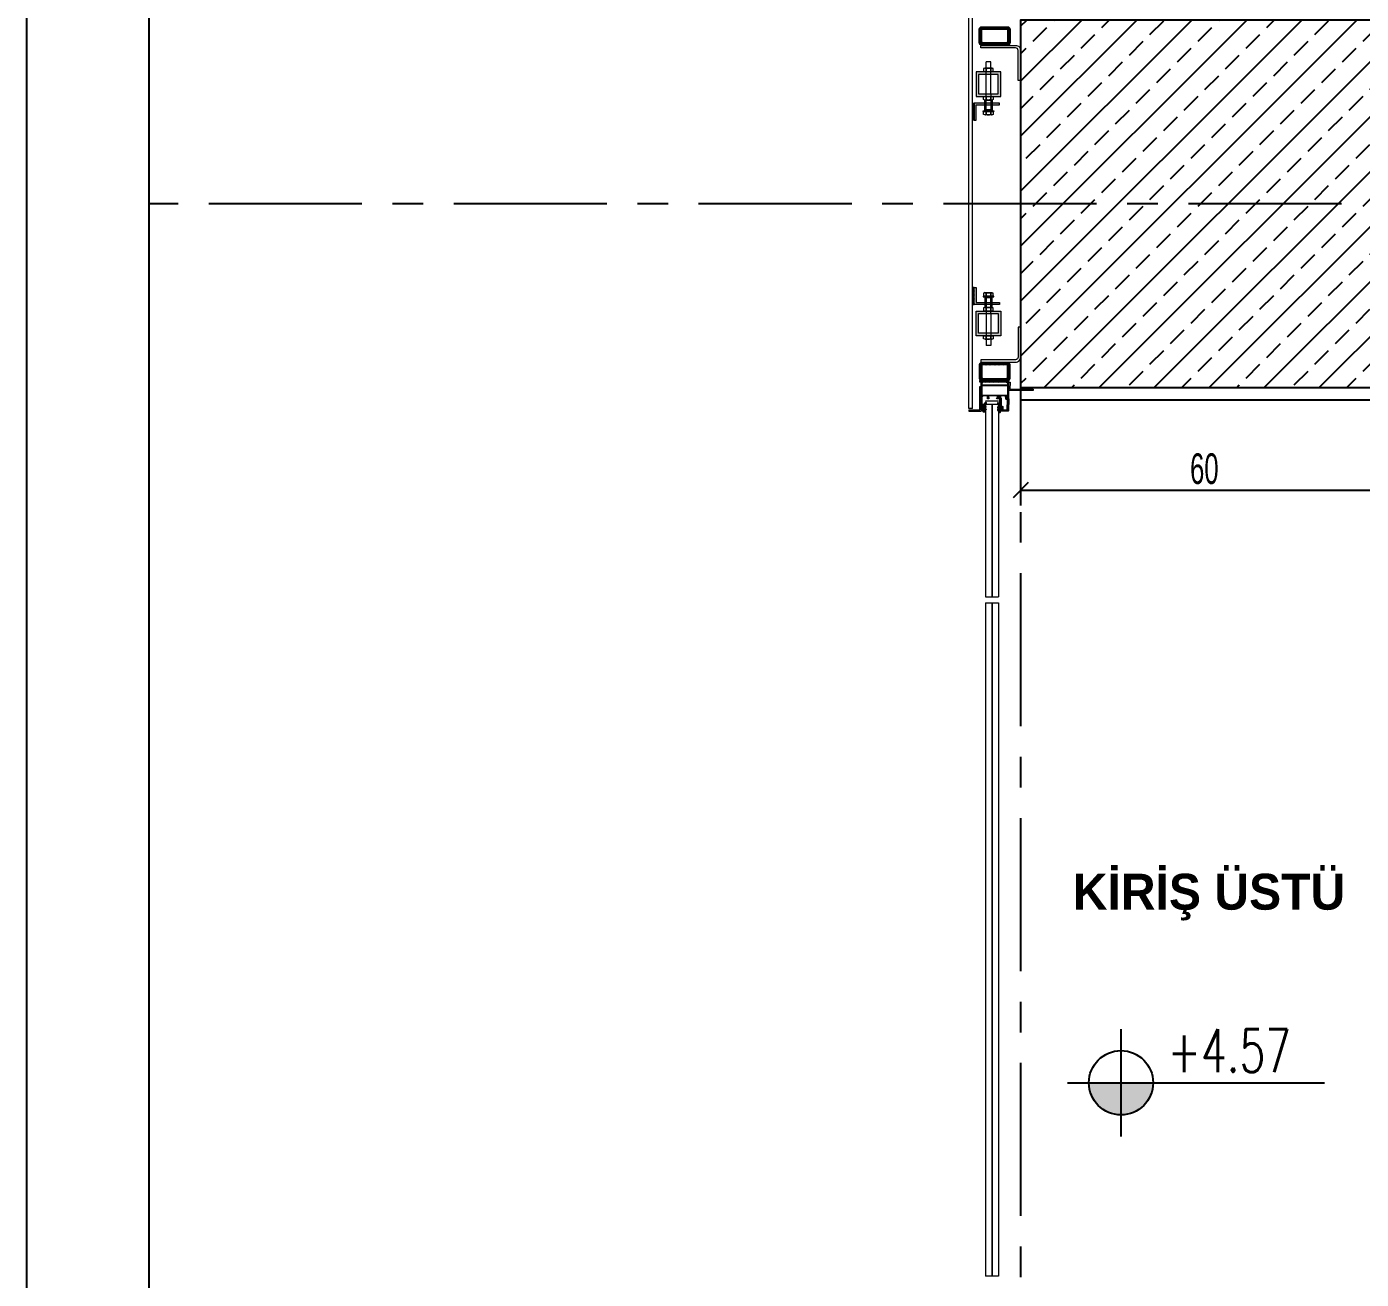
# Model space of a CAD drawing. Header units: millimetres. Extents: x 933584 to 974011, y 4545988 to 4553664.
# Drawn here: x 938801.5 to 939019.5, y 4552360.1 to 4552564.7 of the extents above; entities that cross this region are included whole.
import ezdxf

# ---------------------------------------------------------------- set-up
doc = ezdxf.new("R2010")
doc.units = ezdxf.units.MM
doc.header["$PDMODE"] = 35
for name, pattern in [('568_AVN_KES_01$0$HIDDEN', [0.375, 0.25, -0.125]), ('CENTER', [2, 1.25, -0.25, 0.25, -0.25]), ('CONTINUA', [0]), ('HIDDEN', [9.525, 6.35, -3.175])]:
    doc.linetypes.add(name, pattern=pattern)
doc.layers.get('0').update_dxf_attribs({"color": 255})
doc.layers.get('Defpoints').update_dxf_attribs({"color": 8})
for name, color, linetype in [('0-CSX-CXS_20', 14, 'CENTER'), ('0-DMS-50', 143, 'Continuous'), ('0-HSL-HTC_200', 1, 'Continuous'), ('0-LNS-SLN', 6, 'Continuous'), ('0-LNS-SPL', 13, '568_AVN_KES_01$0$HIDDEN'), ('0-TXT-PLV_50', 3, 'Continuous'), ('0-TXT-XBX_20', 3, 'Continuous'), ('2-SPS-RCN', 2, 'Continuous')]:
    doc.layers.add(name, color=color, linetype=linetype)
for name, color, linetype, lineweight in [('al', 7, 'Continuous', 5), ('cl', 7, 'Continuous', 5), ('CM', 4, 'Continuous', 5), ('PL', 1, 'Continuous', 5), ('PTR', 252, 'Continuous', 5), ('ReferansHatti', 3, 'Continuous', 5), ('tarama', 8, 'Continuous', 15), ('VD', 11, 'Continuous', 5), ('VDK', 11, 'HIDDEN', 5)]:
    doc.layers.add(name, color=color, linetype=linetype, lineweight=lineweight)
doc.styles.add('Century Gothic_B_3', font='GOTHICB.TTF', dxfattribs={"height": 4})
doc.styles.add('dim_romans_50', font='swissl.ttf', dxfattribs={"width": 0.6, "height": 5})
doc.styles.add('T_General', font='simplxtw.shx', dxfattribs={"width": 0.7, "height": 200})
doc.dimstyles.new('ONK_dim 1_50', dxfattribs={"dimscale": 5, "dimtxt": 4, "dimasz": 0.5, "dimexe": 0.5, "dimexo": 0.5, "dimgap": 0.2, "dimtad": 1, "dimdec": 1, "dimrnd": 0.5, "dimzin": 9, "dimtxsty": 'dim_romans_50', "dimblk": 'OBLIQUE', "dimcen": 1, "dimclre": 256, "dimclrt": 256, "dimazin": 2, "dimtfac": 1, "dimtdec": 1, "dimtix": 1, "dimtmove": 2, "dimatfit": 3, "dimldrblk": 'OBLIQUE', "dimfxl": 3, "dimfxlon": 1, "dimarcsym": 0})
pattern_1 = [(225.0002434, (911995.8934, 4526389.38498), (0.08838872314, -0.08838797215), [])]
pattern_2 = [(225.0002434, (911995.8934, 4526389.38498), (0.08838872314, -0.08838797215), [])]
pattern_3 = [(225.01200117, (912005.89837, 4526260.11173), (0.08840685953, -0.0883698319), []), (315.01200117, (912005.89837, 4526260.11173), (0.0883698319, 0.08840685953), [])]
pattern_4 = [(225.01200117, (912005.89837, 4526260.11173), (0.08840685953, -0.0883698319), []), (315.01200117, (912005.89837, 4526260.11173), (0.0883698319, 0.08840685953), [])]

# ---------------------------------------------------------------- blocks, each defined once
blk = doc.blocks.new('90-5396')
at = {"layer": 'PTR', "linetype": 'CONTINUA'}
h = blk.add_hatch(color=256, dxfattribs=at)
edge = h.paths.add_edge_path()
edge.add_line((12, 43.5), (12, 41))
edge.add_line((12, 41), (14.6, 41))
edge.add_line((14.6, 41), (14.6, 42))
edge.add_line((14.6, 42), (13.5, 42))
edge.add_line((13.5, 42), (13.5, 43.5))
edge.add_line((13.5, 43.5), (18.5, 43.5))
edge.add_line((18.5, 43.5), (18.5, 42))
edge.add_line((18.5, 42), (17.4, 42))
edge.add_line((17.4, 42), (17.4, 41))
edge.add_line((17.4, 41), (20, 41))
edge.add_line((20, 41), (20, 45))
edge.add_line((20, 45), (-27.2, 45))
edge.add_line((-27.2, 45), (-27.2, 42.9))
edge.add_line((-27.2, 42.9), (-25.7, 42))
edge.add_line((-25.7, 42), (-25.7, 43.5))
edge.add_line((-25.7, 43.5), (-22.7, 43.5))
edge.add_line((-22.7, 43.5), (-22.7, 35.1))
edge.add_line((-22.7, 35.1), (-22.4, 34.8))
edge.add_line((-22.4, 34.8), (-22.7, 34.5))
edge.add_line((-22.7, 34.5), (-22.7, 10.3))
edge.add_line((-22.7, 10.3), (-22.4, 10))
edge.add_line((-22.4, 10), (-22.7, 9.7))
edge.add_line((-22.7, 9.7), (-22.7, 1.5))
edge.add_line((-22.7, 1.5), (-25.7, 1.5))
edge.add_line((-25.7, 1.5), (-25.7, 3))
edge.add_line((-25.7, 3), (-27.2, 2.1))
edge.add_line((-27.2, 2.1), (-27.2, 0))
edge.add_line((-27.2, 0), (0, 0))
edge.add_line((0, 0), (0, 2.1))
edge.add_line((0, 2.1), (-1.5, 3))
edge.add_line((-1.5, 3), (-1.5, 1.5))
edge.add_line((-1.5, 1.5), (-4.5, 1.5))
edge.add_line((-4.5, 1.5), (-4.5, 16.5))
edge.add_line((-4.5, 16.5), (-1.5, 16.5))
edge.add_line((-1.5, 16.5), (-1.5, 15))
edge.add_line((-1.5, 15), (0, 15.9))
edge.add_line((0, 15.9), (0, 18.6))
edge.add_line((0, 18.6), (-1.5, 19.5))
edge.add_line((-1.5, 19.5), (-1.5, 18))
edge.add_line((-1.5, 18), (-4.5, 18))
edge.add_line((-4.5, 18), (-4.5, 33))
edge.add_line((-4.5, 33), (-1.5, 33))
edge.add_line((-1.5, 33), (-1.5, 31.5))
edge.add_line((-1.5, 31.5), (0, 32.4))
edge.add_line((0, 32.4), (0, 34.5))
edge.add_line((0, 34.5), (-4.5, 34.5))
edge.add_line((-4.5, 34.5), (-4.5, 41.5))
edge.add_arc((-2.5, 41.5), 2, 90, 180, ccw=False)
edge.add_line((-2.5, 43.5), (12, 43.5))
h.paths.add_polyline_path([(-21.2, 1.5), (-21.2, 43.5), (-6, 43.5), (-6, 1.5)], flags=16)
at = {"layer": 'al', "linetype": 'CONTINUA'}
blk.add_lwpolyline([(12, 43.5), (12, 41), (14.6, 41), (14.6, 42), (13.5, 42), (13.5, 43.5), (18.5, 43.5), (18.5, 42), (17.4, 42), (17.4, 41), (20, 41), (20, 45), (-27.2, 45), (-27.2, 42.9), (-25.7, 42), (-25.7, 43.5), (-22.7, 43.5), (-22.7, 35.1), (-22.4, 34.8), (-22.7, 34.5), (-22.7, 10.3), (-22.4, 10), (-22.7, 9.7), (-22.7, 1.5), (-25.7, 1.5), (-25.7, 3), (-27.2, 2.1), (-27.2, 0), (0, 0), (0, 2.1), (-1.5, 3), (-1.5, 1.5), (-4.5, 1.5), (-4.5, 16.5), (-1.5, 16.5), (-1.5, 15), (0, 15.9), (0, 18.6), (-1.5, 19.5), (-1.5, 18), (-4.5, 18), (-4.5, 33), (-1.5, 33), (-1.5, 31.5), (0, 32.4), (0, 34.5), (-4.5, 34.5), (-4.5, 41.5, -0.414214), (-2.5, 43.5)], format="xyb", close=True, dxfattribs=at)
at = {"layer": 'al'}
blk.add_lwpolyline([(-21.2, 1.5), (-21.2, 43.5), (-6, 43.5), (-6, 1.5)], close=True, dxfattribs=at)
blk = doc.blocks.new('142005')
at = {"layer": 'tarama'}
h = blk.add_hatch(dxfattribs=at)
h.set_pattern_fill('DOTS', color=256, scale=8, angle=-90, style=0)
h.set_pattern_definition([(270, (118.3611, -404.1752), (0.5, -0.25), [0, -0.5])])
edge = h.paths.add_edge_path()
edge.add_arc((2, -0.2), 0.2, 180, 305.6565)
edge.add_line((2.1, -0.4), (3.3, 1.1))
edge.add_arc((3.5, 0.9), 0.25, 316.5521, 125.6565, ccw=False)
edge.add_line((3.7, 0.7), (1.8, -2.1))
edge.add_line((1.8, -2.1), (1.8, -4.2))
edge.add_arc((2, -4.2), 0.2, 180, 305.6565)
edge.add_line((2.1, -4.4), (3.3, -2.9))
edge.add_arc((3.5, -3.1), 0.25, 316.5521, 125.6565, ccw=False)
edge.add_line((3.7, -3.3), (1.8, -6.1))
edge.add_line((1.8, -6.1), (1.8, -7.1))
edge.add_arc((1.6, -7.1), 0.2, 270, 360, ccw=False)
edge.add_line((1.6, -7.3), (0.2, -7.3))
edge.add_arc((0.2, -7.1), 0.2, 180, 270, ccw=False)
edge.add_line((0, -7.1), (0, -2.6))
edge.add_line((0, -2.6), (-1.2, -2.6))
edge.add_line((-1.2, -2.6), (-1.2, -3.1))
edge.add_arc((-1.4, -3.1), 0.25, 212.282, 360, ccw=False)
edge.add_line((-1.7, -3.2), (-2.4, -1.8))
edge.add_arc((-1.6, -1.3), 1, 147.718, 212.282, ccw=False)
edge.add_line((-2.4, -0.8), (-1.7, 0.6))
edge.add_arc((-1.4, 0.5), 0.25, 0, 147.718, ccw=False)
edge.add_line((-1.2, 0.5), (-1.2, 0))
edge.add_line((-1.2, 0), (0, 0))
edge.add_line((0, 0), (0, 3))
edge.add_line((0, 3), (-1.2, 3))
edge.add_arc((-1.2, 3.3), 0.3, 125.5865, 270, ccw=False)
edge.add_arc((-11.8, 19.5), 19.1, 303.0025, 321.3181)
edge.add_arc((3.4, 7.6), 0.313, 305.5881, 174.221, ccw=False)
edge.add_line((3.6, 7.3), (2.1, 3.1))
edge.add_arc((-47, 14.6), 50.4, 345.6041, 346.8687, ccw=False)
edge.add_line((1.8, 2.1), (1.8, -0.2))
blk.add_lwpolyline([(1.8, -0.2, 0.610741), (2.1, -0.4), (3.3, 1.1, -0.909168), (3.7, 0.7), (1.8, -2.1), (1.8, -4.2, 0.610741), (2.1, -4.4), (3.3, -2.9, -0.909168), (3.7, -3.3), (1.8, -6.1), (1.8, -7.1, -0.414214), (1.6, -7.3), (0.2, -7.3, -0.414214), (0, -7.1), (0, -2.6), (-1.2, -2.6), (-1.2, -3.1, -0.751626), (-1.7, -3.2), (-2.4, -1.8, -0.289411), (-2.4, -0.8), (-1.7, 0.6, -0.751626), (-1.2, 0.5), (-1.2, 0), (0, 0), (0, 3), (-1.2, 3, -0.729303), (-1.4, 3.5, 0.080087), (3.1, 7.6, -1.549214), (3.6, 7.3), (2.1, 3.1, -0.005518), (1.8, 2.1)], format="xyb", close=True)
blk = doc.blocks.new('85-3879T')
at = {"layer": 'tarama', "linetype": 'CONTINUA'}
h = blk.add_hatch(color=256, dxfattribs=at)
edge = h.paths.add_edge_path()
edge.add_arc((-1.7, -2), 0.5, 2.2906, 90, ccw=False)
edge.add_line((-1.2, -2), (-0.5, -18.5))
edge.add_arc((-1, -18.5), 0.5, 270, 2.2906, ccw=False)
edge.add_line((-1, -19), (-3, -19))
edge.add_arc((-3, -19.5), 0.5, 90, 180)
edge.add_line((-3.5, -19.5), (-3.5, -22.1))
edge.add_line((-3.5, -22.1), (-4.2, -23.3))
edge.add_arc((-3.9, -23.5), 0.4, 150, 240)
edge.add_line((-4.1, -23.9), (-3.9, -24))
edge.add_arc((-3.7, -23.6), 0.4, 240, 330)
edge.add_line((-3.4, -23.8), (-2.2, -21.8))
edge.add_line((-2.2, -21.8), (-2.5, -21.5))
edge.add_line((-2.5, -21.5), (-2.5, -20))
edge.add_line((-2.5, -20), (0.5, -20))
edge.add_line((0.5, -20), (0, 0))
edge.add_line((0, 0), (-13, 0))
edge.add_line((-13, 0), (-13, -2.6))
edge.add_line((-13, -2.6), (-12, -2.6))
edge.add_line((-12, -2.6), (-12, -1.5))
edge.add_line((-12, -1.5), (-10.5, -1.5))
edge.add_line((-10.5, -1.5), (-10.5, -6.5))
edge.add_line((-10.5, -6.5), (-12, -6.5))
edge.add_line((-12, -6.5), (-12, -5.4))
edge.add_line((-12, -5.4), (-13, -5.4))
edge.add_line((-13, -5.4), (-13, -19.6))
edge.add_arc((-13.5, -19.6), 0.5, 270, 360, ccw=False)
edge.add_line((-13.5, -20.1), (-14, -20.1))
edge.add_arc((-14, -20.6), 0.5, 90, 180)
edge.add_line((-14.5, -20.6), (-14.5, -21.7))
edge.add_line((-14.5, -21.7), (-15.5, -21.7))
edge.add_line((-15.5, -21.7), (-14, -24.3))
edge.add_arc((-13.6, -24.1), 0.4, 210, 300)
edge.add_line((-13.4, -24.5), (-13.3, -24.4))
edge.add_arc((-13.5, -24), 0.4, 300, 30)
edge.add_line((-13.1, -23.8), (-13.4, -23.3))
edge.add_line((-13.4, -23.3), (-13.4, -21.2))
edge.add_arc((-13.5, -19.7), 1.5, 273.8226, 0)
edge.add_line((-12, -19.7), (-12, -8))
edge.add_arc((-11.5, -8), 0.5, 90, 180, ccw=False)
edge.add_line((-11.5, -7.5), (-10, -7.5))
edge.add_arc((-10, -7), 0.5, 270, 0)
edge.add_line((-9.5, -7), (-9.5, -2))
edge.add_arc((-9, -2), 0.5, 90, 180, ccw=False)
edge.add_line((-9, -1.5), (-1.7, -1.5))
blk.add_lwpolyline([(-1.7, -1.5, -0.402552), (-1.2, -2), (-0.5, -18.5, -0.425972), (-1, -19), (-3, -19, 0.414214), (-3.5, -19.5), (-3.5, -22.1), (-4.2, -23.3, 0.414214), (-4.1, -23.9), (-3.9, -24, 0.414214), (-3.4, -23.8), (-2.2, -21.8), (-2.5, -21.5), (-2.5, -20), (0.5, -20), (0, 0), (-13, 0), (-13, -2.6), (-12, -2.6), (-12, -1.5), (-10.5, -1.5), (-10.5, -6.5), (-12, -6.5), (-12, -5.4), (-13, -5.4), (-13, -19.6, -0.414214), (-13.5, -20.1), (-14, -20.1, 0.414214), (-14.5, -20.6), (-14.5, -21.7), (-15.5, -21.7), (-14, -24.3, 0.414214), (-13.4, -24.5), (-13.3, -24.4, 0.414214), (-13.1, -23.8), (-13.4, -23.3), (-13.4, -21.2, 0.394805), (-12, -19.7), (-12, -8, -0.414214), (-11.5, -7.5), (-10, -7.5, 0.414214), (-9.5, -7), (-9.5, -2, -0.414214), (-9, -1.5)], format="xyb", close=True)
blk = doc.blocks.new('XCVBXCVBXZ')
at = {"layer": 'PTR'}
h = blk.add_hatch(color=256, dxfattribs=at)
h.dxf.hatch_style = 1
h.paths.add_polyline_path([(933860.39, 4554052.2), (933856.28, 4554052.2), (933856.28, 4554049.44), (933856.58, 4554049.44), (933856.58, 4554051.9), (933860.39, 4554051.9)])
h = blk.add_hatch(color=256, dxfattribs=at)
h.dxf.hatch_style = 1
h.paths.add_polyline_path([(933860.39, 4554052.2), (933856.28, 4554052.2), (933856.28, 4554049.44), (933856.58, 4554049.44), (933856.58, 4554051.9), (933860.39, 4554051.9)])
h = blk.add_hatch(color=256, dxfattribs=at)
h.dxf.hatch_style = 1
h.paths.add_polyline_path([(933860.39, 4554019.31), (933856.28, 4554019.31), (933856.28, 4554022.08), (933856.58, 4554022.08), (933856.58, 4554019.61), (933860.39, 4554019.61)])
h = blk.add_hatch(color=256, dxfattribs=at)
h.dxf.hatch_style = 1
h.paths.add_polyline_path([(933860.39, 4554019.31), (933856.28, 4554019.31), (933856.28, 4554022.08), (933856.58, 4554022.08), (933856.58, 4554019.61), (933860.39, 4554019.61)])
h = blk.add_hatch(color=252, dxfattribs=at)
h.dxf.hatch_style = 1
h.paths.add_polyline_path([(933865.9, 4554005.26), (933861.9, 4554005.26), (933861.9, 4554005.31), (933861.9, 4554005.31), (933861.91, 4554006.61), (933862.11, 4554006.61), (933862.1, 4554005.46), (933865.9, 4554005.46)])
h = blk.add_hatch(color=252, dxfattribs=at)
h.dxf.hatch_style = 1
h.paths.add_polyline_path([(933865.9, 4554005.26), (933861.9, 4554005.26), (933861.9, 4554005.31), (933861.9, 4554005.31), (933861.91, 4554006.61), (933862.11, 4554006.61), (933862.1, 4554005.46), (933865.9, 4554005.46)])
at = {"layer": 'ReferansHatti'}
h = blk.add_hatch(dxfattribs=at)
h.set_pattern_fill('ANSI31', color=252, angle=180.0002)
h.set_pattern_definition(pattern_1)
edge = h.paths.add_edge_path(flags=16)
edge.add_line((933857.7, 4554064.27), (933861.51, 4554064.27))
edge.add_arc((933861.51, 4554064.07), 0.2, 0.0001, 90.0001, ccw=False)
edge.add_line((933861.71, 4554064.07), (933861.71, 4554062.27))
edge.add_arc((933861.51, 4554062.27), 0.2, 270.0001, 0.0001, ccw=False)
edge.add_line((933861.51, 4554062.07), (933857.7, 4554062.07))
edge.add_arc((933857.7, 4554062.27), 0.2, 180.0001, 270.0001, ccw=False)
edge.add_line((933857.5, 4554062.27), (933857.5, 4554064.07))
edge.add_arc((933857.7, 4554064.07), 0.2, 90.0001, 180.0001, ccw=False)
edge = h.paths.add_edge_path()
edge.add_line((933857.5, 4554064.67), (933861.71, 4554064.67))
edge.add_arc((933861.71, 4554064.27), 0.4, 0.0001, 90.0001, ccw=False)
edge.add_line((933862.11, 4554064.27), (933862.11, 4554062.07))
edge.add_arc((933861.71, 4554062.07), 0.4, 270.0001, 0.0001, ccw=False)
edge.add_line((933861.71, 4554061.67), (933857.5, 4554061.67))
edge.add_arc((933857.5, 4554062.07), 0.4, 180.0001, 270.0001, ccw=False)
edge.add_line((933857.1, 4554062.07), (933857.1, 4554064.27))
edge.add_arc((933857.5, 4554064.27), 0.4, 90.0001, 180.0001, ccw=False)
h = blk.add_hatch(dxfattribs=at)
h.set_pattern_fill('ANSI31', color=252, angle=180.0002)
h.set_pattern_definition(pattern_2)
edge = h.paths.add_edge_path(flags=16)
edge.add_line((933857.7, 4554064.27), (933861.51, 4554064.27))
edge.add_arc((933861.51, 4554064.07), 0.2, 0.0001, 90.0001, ccw=False)
edge.add_line((933861.71, 4554064.07), (933861.71, 4554062.27))
edge.add_arc((933861.51, 4554062.27), 0.2, 270.0001, 0.0001, ccw=False)
edge.add_line((933861.51, 4554062.07), (933857.7, 4554062.07))
edge.add_arc((933857.7, 4554062.27), 0.2, 180.0001, 270.0001, ccw=False)
edge.add_line((933857.5, 4554062.27), (933857.5, 4554064.07))
edge.add_arc((933857.7, 4554064.07), 0.2, 90.0001, 180.0001, ccw=False)
edge = h.paths.add_edge_path()
edge.add_line((933857.5, 4554064.67), (933861.71, 4554064.67))
edge.add_arc((933861.71, 4554064.27), 0.4, 0.0001, 90.0001, ccw=False)
edge.add_line((933862.11, 4554064.27), (933862.11, 4554062.07))
edge.add_arc((933861.71, 4554062.07), 0.4, 270.0001, 0.0001, ccw=False)
edge.add_line((933861.71, 4554061.67), (933857.5, 4554061.67))
edge.add_arc((933857.5, 4554062.07), 0.4, 180.0001, 270.0001, ccw=False)
edge.add_line((933857.1, 4554062.07), (933857.1, 4554064.27))
edge.add_arc((933857.5, 4554064.27), 0.4, 90.0001, 180.0001, ccw=False)
h = blk.add_hatch(color=252, dxfattribs=at)
h.dxf.hatch_style = 1
h.paths.add_polyline_path([(933856.98, 4554053.7), (933860.19, 4554053.7), (933860.19, 4554056.9), (933856.98, 4554056.9)], flags=16)
h.paths.add_polyline_path([(933856.58, 4554053.3), (933860.59, 4554053.3), (933860.59, 4554057.3), (933856.58, 4554057.3)])
h = blk.add_hatch(color=252, dxfattribs=at)
h.dxf.hatch_style = 1
h.paths.add_polyline_path([(933856.98, 4554053.7), (933860.19, 4554053.7), (933860.19, 4554056.9), (933856.98, 4554056.9)], flags=16)
h.paths.add_polyline_path([(933856.58, 4554053.3), (933860.59, 4554053.3), (933860.59, 4554057.3), (933856.58, 4554057.3)])
h = blk.add_hatch(dxfattribs=at)
h.set_pattern_fill('ANSI37', color=252, angle=180.012)
h.set_pattern_definition(pattern_3)
h.paths.add_polyline_path([(933856.28, 4554052.2), (933855.98, 4554052.2), (933855.98, 4554049.44), (933856.28, 4554049.44)])
h = blk.add_hatch(dxfattribs=at)
h.set_pattern_fill('ANSI37', color=252, angle=180.012)
h.set_pattern_definition(pattern_4)
h.paths.add_polyline_path([(933856.28, 4554052.2), (933855.98, 4554052.2), (933855.98, 4554049.44), (933856.28, 4554049.44)])
h = blk.add_hatch(dxfattribs=at)
h.set_pattern_fill('ANSI37', color=252, angle=180.012)
h.set_pattern_definition(pattern_3)
h.paths.add_polyline_path([(933856.28, 4554019.31), (933855.98, 4554019.31), (933855.98, 4554022.08), (933856.28, 4554022.08)])
h = blk.add_hatch(dxfattribs=at)
h.set_pattern_fill('ANSI37', color=252, angle=180.012)
h.set_pattern_definition(pattern_4)
h.paths.add_polyline_path([(933856.28, 4554019.31), (933855.98, 4554019.31), (933855.98, 4554022.08), (933856.28, 4554022.08)])
h = blk.add_hatch(color=252, dxfattribs=at)
h.dxf.hatch_style = 1
h.paths.add_polyline_path([(933856.98, 4554017.81), (933860.19, 4554017.81), (933860.19, 4554014.61), (933856.98, 4554014.61)], flags=16)
h.paths.add_polyline_path([(933856.58, 4554018.21), (933860.59, 4554018.21), (933860.59, 4554014.21), (933856.58, 4554014.21)])
h = blk.add_hatch(color=252, dxfattribs=at)
h.dxf.hatch_style = 1
h.paths.add_polyline_path([(933856.98, 4554017.81), (933860.19, 4554017.81), (933860.19, 4554014.61), (933856.98, 4554014.61)], flags=16)
h.paths.add_polyline_path([(933856.58, 4554018.21), (933860.59, 4554018.21), (933860.59, 4554014.21), (933856.58, 4554014.21)])
h = blk.add_hatch(dxfattribs=at)
h.set_pattern_fill('ANSI31', color=252, angle=180.0002)
h.set_pattern_definition(pattern_1)
edge = h.paths.add_edge_path(flags=16)
edge.add_line((933857.7, 4554007.24), (933861.51, 4554007.24))
edge.add_arc((933861.51, 4554007.44), 0.2, 269.9999, 359.9999)
edge.add_line((933861.71, 4554007.44), (933861.71, 4554009.24))
edge.add_arc((933861.51, 4554009.24), 0.2, 359.9999, 89.9999)
edge.add_line((933861.51, 4554009.44), (933857.7, 4554009.44))
edge.add_arc((933857.7, 4554009.24), 0.2, 89.9999, 179.9999)
edge.add_line((933857.5, 4554009.24), (933857.5, 4554007.44))
edge.add_arc((933857.7, 4554007.44), 0.2, 179.9999, 269.9999)
edge = h.paths.add_edge_path()
edge.add_line((933857.5, 4554006.84), (933861.71, 4554006.84))
edge.add_arc((933861.71, 4554007.24), 0.4, 269.9999, 359.9999)
edge.add_line((933862.11, 4554007.24), (933862.11, 4554009.44))
edge.add_arc((933861.71, 4554009.44), 0.4, 359.9999, 89.9999)
edge.add_line((933861.71, 4554009.84), (933857.5, 4554009.84))
edge.add_arc((933857.5, 4554009.44), 0.4, 89.9999, 179.9999)
edge.add_line((933857.1, 4554009.44), (933857.1, 4554007.24))
edge.add_arc((933857.5, 4554007.24), 0.4, 179.9999, 269.9999)
h = blk.add_hatch(dxfattribs=at)
h.set_pattern_fill('ANSI31', color=252, angle=180.0002)
h.set_pattern_definition(pattern_2)
edge = h.paths.add_edge_path(flags=16)
edge.add_line((933857.7, 4554007.24), (933861.51, 4554007.24))
edge.add_arc((933861.51, 4554007.44), 0.2, 269.9999, 359.9999)
edge.add_line((933861.71, 4554007.44), (933861.71, 4554009.24))
edge.add_arc((933861.51, 4554009.24), 0.2, 359.9999, 89.9999)
edge.add_line((933861.51, 4554009.44), (933857.7, 4554009.44))
edge.add_arc((933857.7, 4554009.24), 0.2, 89.9999, 179.9999)
edge.add_line((933857.5, 4554009.24), (933857.5, 4554007.44))
edge.add_arc((933857.7, 4554007.44), 0.2, 179.9999, 269.9999)
edge = h.paths.add_edge_path()
edge.add_line((933857.5, 4554006.84), (933861.71, 4554006.84))
edge.add_arc((933861.71, 4554007.24), 0.4, 269.9999, 359.9999)
edge.add_line((933862.11, 4554007.24), (933862.11, 4554009.44))
edge.add_arc((933861.71, 4554009.44), 0.4, 359.9999, 89.9999)
edge.add_line((933861.71, 4554009.84), (933857.5, 4554009.84))
edge.add_arc((933857.5, 4554009.44), 0.4, 89.9999, 179.9999)
edge.add_line((933857.1, 4554009.44), (933857.1, 4554007.24))
edge.add_arc((933857.5, 4554007.24), 0.4, 179.9999, 269.9999)
h = blk.add_hatch(dxfattribs=at)
h.set_pattern_fill('ANSI37', color=252, angle=180.012)
h.set_pattern_definition([(225.01200117, (912001.66461, 4526237.02682), (0.08840685953, -0.0883698319), []), (315.01200117, (912001.66461, 4526237.02682), (0.0883698319, 0.08840685953), [])])
h.paths.add_polyline_path([(933857.2, 4554006.9), (933861.88, 4554006.9), (933861.88, 4554006.63), (933857.2, 4554006.62)])
h = blk.add_hatch(dxfattribs=at)
h.set_pattern_fill('ANSI37', color=252, angle=180.012)
h.set_pattern_definition([(225.01200117, (912001.66461, 4526237.02682), (0.08840685953, -0.0883698319), []), (315.01200117, (912001.66461, 4526237.02682), (0.0883698319, 0.08840685953), [])])
h.paths.add_polyline_path([(933857.2, 4554006.9), (933861.88, 4554006.9), (933861.88, 4554006.63), (933857.2, 4554006.62)])
at = {"layer": 'al'}
for points in [[(933856.58, 4554053.3), (933860.59, 4554053.3), (933860.59, 4554057.3), (933856.58, 4554057.3)], [(933856.58, 4554053.3), (933860.59, 4554053.3), (933860.59, 4554057.3), (933856.58, 4554057.3)], [(933856.98, 4554053.7), (933860.19, 4554053.7), (933860.19, 4554056.9), (933856.98, 4554056.9)], [(933856.98, 4554053.7), (933860.19, 4554053.7), (933860.19, 4554056.9), (933856.98, 4554056.9)], [(933856.28, 4554052.2), (933856.28, 4554049.44), (933856.58, 4554049.44), (933856.58, 4554051.9), (933860.39, 4554051.9), (933860.39, 4554052.2)], [(933856.28, 4554052.2), (933856.28, 4554049.44), (933856.58, 4554049.44), (933856.58, 4554051.9), (933860.39, 4554051.9), (933860.39, 4554052.2)], [(933856.28, 4554019.31), (933856.28, 4554022.08), (933856.58, 4554022.08), (933856.58, 4554019.61), (933860.39, 4554019.61), (933860.39, 4554019.31)], [(933856.28, 4554019.31), (933856.28, 4554022.08), (933856.58, 4554022.08), (933856.58, 4554019.61), (933860.39, 4554019.61), (933860.39, 4554019.31)], [(933856.58, 4554018.21), (933860.59, 4554018.21), (933860.59, 4554014.21), (933856.58, 4554014.21)], [(933856.58, 4554018.21), (933860.59, 4554018.21), (933860.59, 4554014.21), (933856.58, 4554014.21)], [(933856.98, 4554017.81), (933860.19, 4554017.81), (933860.19, 4554014.61), (933856.98, 4554014.61)], [(933856.98, 4554017.81), (933860.19, 4554017.81), (933860.19, 4554014.61), (933856.98, 4554014.61)], [(933865.9, 4554005.26), (933861.9, 4554005.26), (933861.9, 4554005.31), (933861.9, 4554005.31), (933861.91, 4554006.61), (933862.11, 4554006.61), (933862.1, 4554005.46), (933865.9, 4554005.46)], [(933865.9, 4554005.26), (933861.9, 4554005.26), (933861.9, 4554005.31), (933861.9, 4554005.31), (933861.91, 4554006.61), (933862.11, 4554006.61), (933862.1, 4554005.46), (933865.9, 4554005.46)]]:
    blk.add_lwpolyline(points, close=True, dxfattribs=at)
for points in [[(933855.38, 4554002.1), (933857.18, 4554002.1), (933857.18, 4554005.9)], [(933855.38, 4554002.1), (933855.38, 4554001.9), (933857.38, 4554001.9), (933857.38, 4554005.9)], [(933855.38, 4554002.1), (933855.38, 4554001.9), (933857.38, 4554001.9), (933857.38, 4554005.9)], [(933855.38, 4554002.1), (933857.18, 4554002.1), (933857.18, 4554005.9)], [(933857.18, 4554005.9), (933857.38, 4554005.9)], [(933857.18, 4554005.9), (933857.38, 4554005.9)]]:
    blk.add_lwpolyline(points, dxfattribs=at)
at = {"layer": 'cl'}
for points in [[(933857.5, 4554064.67), (933861.71, 4554064.67, -0.414214), (933862.11, 4554064.27), (933862.11, 4554062.07, -0.414214), (933861.71, 4554061.67), (933857.5, 4554061.67, -0.414214), (933857.1, 4554062.07), (933857.1, 4554064.27, -0.414214)], [(933857.5, 4554064.67), (933861.71, 4554064.67, -0.414214), (933862.11, 4554064.27), (933862.11, 4554062.07, -0.414214), (933861.71, 4554061.67), (933857.5, 4554061.67, -0.414214), (933857.1, 4554062.07), (933857.1, 4554064.27, -0.414214)], [(933857.7, 4554064.27), (933861.51, 4554064.27, -0.414214), (933861.71, 4554064.07), (933861.71, 4554062.27, -0.414214), (933861.51, 4554062.07), (933857.7, 4554062.07, -0.414214), (933857.5, 4554062.27), (933857.5, 4554064.07, -0.414214)], [(933857.7, 4554064.27), (933861.51, 4554064.27, -0.414214), (933861.71, 4554064.07), (933861.71, 4554062.27, -0.414214), (933861.51, 4554062.07), (933857.7, 4554062.07, -0.414214), (933857.5, 4554062.27), (933857.5, 4554064.07, -0.414214)], [(933857.5, 4554006.84), (933861.71, 4554006.84, 0.414214), (933862.11, 4554007.24), (933862.11, 4554009.44, 0.414214), (933861.71, 4554009.84), (933857.5, 4554009.84, 0.414214), (933857.1, 4554009.44), (933857.1, 4554007.24, 0.414214)], [(933857.5, 4554006.84), (933861.71, 4554006.84, 0.414214), (933862.11, 4554007.24), (933862.11, 4554009.44, 0.414214), (933861.71, 4554009.84), (933857.5, 4554009.84, 0.414214), (933857.1, 4554009.44), (933857.1, 4554007.24, 0.414214)], [(933857.7, 4554007.24), (933861.51, 4554007.24, 0.414214), (933861.71, 4554007.44), (933861.71, 4554009.24, 0.414214), (933861.51, 4554009.44), (933857.7, 4554009.44, 0.414214), (933857.5, 4554009.24), (933857.5, 4554007.44, 0.414214)], [(933857.7, 4554007.24), (933861.51, 4554007.24, 0.414214), (933861.71, 4554007.44), (933861.71, 4554009.24, 0.414214), (933861.51, 4554009.44), (933857.7, 4554009.44, 0.414214), (933857.5, 4554009.24), (933857.5, 4554007.44, 0.414214)]]:
    blk.add_lwpolyline(points, format="xyb", close=True, dxfattribs=at)
at = {"layer": 'cl', "color": 1, "ltscale": 0.5}
for points in [[(933863.83, 4554060.82), (933863.83, 4554055.92), (933863.43, 4554055.92), (933863.43, 4554060.82, 0.414217), (933863.03, 4554061.22), (933857.36, 4554061.22), (933857.36, 4554061.62), (933863.03, 4554061.62, -0.414217)], [(933863.83, 4554010.69), (933863.83, 4554015.6), (933863.43, 4554015.6), (933863.43, 4554010.69, -0.414217), (933863.03, 4554010.29), (933857.36, 4554010.29), (933857.36, 4554009.89), (933863.03, 4554009.89, 0.414217)]]:
    blk.add_lwpolyline(points, format="xyb", close=True, dxfattribs=at)
at = {"layer": 'CM'}
for p, q in [((933855.38, 4554002.3), (933855.38, 4554069.3)), ((933855.98, 4554002.3), (933855.98, 4554069.3)), ((933860.21, 4554003.52), (933858.11, 4554003.52)), ((933858.12, 4554003.02), (933860.22, 4554003.02)), ((933858.12, 4554003.02), (933858.12, 4553971.55)), ((933858.12, 4554003.02), (933858.12, 4553971.55)), ((933859.12, 4554003.02), (933859.12, 4553971.55)), ((933859.22, 4554003.02), (933859.22, 4553971.55)), ((933859.22, 4554003.02), (933859.22, 4553971.55)), ((933860.22, 4554003.02), (933860.22, 4553971.55)), ((933855.98, 4554002.3), (933855.38, 4554002.3)), ((933858.12, 4553971.55), (933860.22, 4553971.55)), ((933858.12, 4553970.55), (933858.12, 4553860.55)), ((933858.12, 4553970.55), (933858.12, 4553860.55)), ((933858.12, 4553970.55), (933860.22, 4553970.55)), ((933859.12, 4553970.55), (933859.12, 4553860.55)), ((933859.22, 4553970.55), (933859.22, 4553860.55)), ((933859.22, 4553970.55), (933859.22, 4553860.55)), ((933860.22, 4553970.55), (933860.22, 4553860.55)), ((933860.22, 4553860.55), (933858.12, 4553860.55))]:
    blk.add_line(p, q, dxfattribs=at)
at = {"layer": 'PL'}
for points in [[(933856.28, 4554049.44), (933855.98, 4554049.44), (933855.98, 4554052.2), (933856.28, 4554052.2)], [(933856.28, 4554049.44), (933855.98, 4554049.44), (933855.98, 4554052.2), (933856.28, 4554052.2)], [(933859.19, 4554052.7), (933859.19, 4554050.96), (933857.99, 4554050.96), (933857.99, 4554052.7)], [(933856.28, 4554022.08), (933855.98, 4554022.08), (933855.98, 4554019.31), (933856.28, 4554019.31)], [(933856.28, 4554022.08), (933855.98, 4554022.08), (933855.98, 4554019.31), (933856.28, 4554019.31)], [(933859.19, 4554018.81), (933859.19, 4554020.55), (933857.99, 4554020.55), (933857.99, 4554018.81)], [(933857.2, 4554006.9), (933861.88, 4554006.9), (933861.88, 4554006.63), (933857.2, 4554006.62)], [(933857.2, 4554006.9), (933861.88, 4554006.9), (933861.88, 4554006.63), (933857.2, 4554006.62)]]:
    blk.add_lwpolyline(points, close=True, dxfattribs=at)
at = {"layer": 'VD'}
for points in [[(933857.8, 4554057.83), (933857.8, 4554057.34), (933858.15, 4554057.34), (933858.2, 4554057.34), (933858.2, 4554057.84, 0.327274)], [(933858, 4554057.9, -0.159188), (933858.2, 4554057.83, -0.080739), (933858.59, 4554057.9)], [(933858.59, 4554057.9, -0.080459), (933858.98, 4554057.84, -0.158616), (933859.18, 4554057.9)], [(933858.98, 4554057.84), (933858.98, 4554057.34), (933859.37, 4554057.34), (933859.37, 4554057.83, 0.327274)], [(933857.8, 4554052.77), (933857.8, 4554053.26), (933858.15, 4554053.26), (933858.2, 4554053.26), (933858.2, 4554052.76, -0.327274)], [(933858.98, 4554052.76), (933858.98, 4554053.26), (933859.37, 4554053.26), (933859.37, 4554052.77, -0.327274)], [(933858, 4554052.7, 0.159188), (933858.2, 4554052.77, 0.080739), (933858.59, 4554052.7)], [(933858.59, 4554052.7, 0.080459), (933858.98, 4554052.76, 0.158616), (933859.18, 4554052.7)], [(933857.8, 4554050.35), (933857.8, 4554050.84), (933858.15, 4554050.84), (933858.2, 4554050.84), (933858.2, 4554050.34, -0.327274)], [(933858, 4554050.28, 0.159188), (933858.2, 4554050.35, 0.080739), (933858.59, 4554050.28)], [(933858.59, 4554050.28, 0.080459), (933858.98, 4554050.34, 0.158616), (933859.18, 4554050.28)], [(933858.98, 4554050.34), (933858.98, 4554050.84), (933859.37, 4554050.84), (933859.37, 4554050.35, -0.327274)], [(933857.8, 4554021.17), (933857.8, 4554020.67), (933858.15, 4554020.67), (933858.2, 4554020.67), (933858.2, 4554021.17, 0.327274)], [(933858, 4554021.23, -0.159188), (933858.2, 4554021.17, -0.080739), (933858.59, 4554021.23)], [(933858.59, 4554021.23, -0.080459), (933858.98, 4554021.17, -0.158616), (933859.18, 4554021.23)], [(933858.98, 4554021.17), (933858.98, 4554020.67), (933859.37, 4554020.67), (933859.37, 4554021.17, 0.327274)], [(933857.8, 4554018.75), (933857.8, 4554018.25), (933858.15, 4554018.25), (933858.2, 4554018.25), (933858.2, 4554018.75, 0.327274)], [(933858, 4554018.81, -0.159188), (933858.2, 4554018.75, -0.080739), (933858.59, 4554018.81)], [(933858.59, 4554018.81, -0.080459), (933858.98, 4554018.75, -0.158616), (933859.18, 4554018.81)], [(933858.98, 4554018.75), (933858.98, 4554018.25), (933859.37, 4554018.25), (933859.37, 4554018.75, 0.327274)], [(933857.8, 4554013.68), (933857.8, 4554014.18), (933858.15, 4554014.18), (933858.2, 4554014.18), (933858.2, 4554013.68, -0.327274)], [(933858.98, 4554013.68), (933858.98, 4554014.18), (933859.37, 4554014.18), (933859.37, 4554013.68, -0.327274)], [(933858, 4554013.62, 0.159188), (933858.2, 4554013.68, 0.080739), (933858.59, 4554013.62)], [(933858.59, 4554013.62, 0.080459), (933858.98, 4554013.68, 0.158616), (933859.18, 4554013.62)]]:
    blk.add_lwpolyline(points, format="xyb", close=True, dxfattribs=at)
for points in [[(933858.2, 4554057.34), (933858.98, 4554057.34), (933858.98, 4554057.84, 0.162646), (933858.2, 4554057.83), (933858.2, 4554057.34)], [(933858.2, 4554053.26), (933858.98, 4554053.26), (933858.98, 4554052.76, -0.162646), (933858.2, 4554052.77), (933858.2, 4554053.26)], [(933858.2, 4554050.84), (933858.98, 4554050.84), (933858.98, 4554050.34, -0.162646), (933858.2, 4554050.35), (933858.2, 4554050.84)], [(933858.2, 4554020.67), (933858.98, 4554020.67), (933858.98, 4554021.17, 0.162646), (933858.2, 4554021.17), (933858.2, 4554020.67)], [(933858.2, 4554018.25), (933858.98, 4554018.25), (933858.98, 4554018.75, 0.162646), (933858.2, 4554018.75), (933858.2, 4554018.25)], [(933858.2, 4554014.18), (933858.98, 4554014.18), (933858.98, 4554013.68, -0.162646), (933858.2, 4554013.68), (933858.2, 4554014.18)]]:
    blk.add_lwpolyline(points, format="xyb", dxfattribs=at)
for points in [[(933857.72, 4554050.84), (933857.72, 4554050.96), (933858.15, 4554050.96), (933858.15, 4554050.84)], [(933858.15, 4554050.84), (933858.15, 4554050.96), (933859.03, 4554050.96), (933859.03, 4554050.84)], [(933859.03, 4554050.84), (933859.03, 4554050.96), (933859.46, 4554050.96), (933859.46, 4554050.84)], [(933857.72, 4554020.67), (933857.72, 4554020.55), (933858.15, 4554020.55), (933858.15, 4554020.67)], [(933858.15, 4554020.67), (933858.15, 4554020.55), (933859.03, 4554020.55), (933859.03, 4554020.67)], [(933859.03, 4554020.67), (933859.03, 4554020.55), (933859.46, 4554020.55), (933859.46, 4554020.67)]]:
    blk.add_lwpolyline(points, close=True, dxfattribs=at)
at = {"layer": 'VDK'}
for p, q in [((933858.19, 4554053.7), (933858.19, 4554058.92)), ((933858.99, 4554058.92), (933858.19, 4554058.92)), ((933858.99, 4554053.7), (933858.99, 4554058.92)), ((933858.19, 4554017.81), (933858.19, 4554012.6)), ((933858.99, 4554017.81), (933858.99, 4554012.6)), ((933858.99, 4554012.6), (933858.19, 4554012.6))]:
    blk.add_line(p, q, dxfattribs=at)
for points in [[(933858.19, 4554051.1), (933858.19, 4554053.7), (933858.99, 4554053.7), (933858.99, 4554051.1)], [(933858.19, 4554020.41), (933858.19, 4554017.81), (933858.99, 4554017.81), (933858.99, 4554020.41)]]:
    blk.add_lwpolyline(points, close=True, dxfattribs=at)
at = {"zscale": 0.1}
for name, p, xscale, yscale, rotation in [('90-5396', (933861.88, 4554003.91), -0.1000000000000005, 0.1000000000000005, 90.01185310228347), ('90-5396', (933861.88, 4554003.91), -0.1000000000000006, 0.1000000000000006, 90.01185310227746), ('142005', (933857.78, 4554002.5), 0.1, 0.1, 0.01185310228351922), ('142005', (933857.78, 4554002.5), 0.1, 0.1, 0.01185310227758981), ('142005', (933860.5, 4554002.43), -0.1, 0.1, 0.01185310228368515), ('142005', (933860.5, 4554002.43), -0.1, 0.1, 0.01185310227768026)]:
    blk.add_blockref(name, p, dxfattribs=dict(at, xscale=xscale, yscale=yscale, rotation=rotation))
at = {"linetype": 'CONTINUA', "xscale": -0.1000000000000006, "yscale": 0.1000000000000006, "zscale": 0.1}
for rotation in [180.0118531022837, 180.0118531022775]:
    blk.add_blockref('85-3879T', (933861.83, 4554001.91), dxfattribs=dict(at, rotation=rotation))
blk = doc.blocks.new('PLV-FNS')
h = blk.add_hatch(color=8)
edge = h.paths.add_edge_path()
edge.add_arc((0, 0), 150, 180, 0)
edge.add_line((150, 0), (-150, 0))
for p, q in [((0, -250), (0, 250)), ((-250, 0), (950, 0))]:
    blk.add_line(p, q)
blk.add_circle((0, 0), 150)
at = {"color": 8, "style": 'T_General', "width": 0.7}
for tag, p in [('INCE', (217.1, 50)), ('KABA', (217.1, -250))]:
    blk.add_attdef(tag, p, '', height=200, dxfattribs=at)
blk = doc.blocks.new('ZVBXZDVB')
at = {"layer": '0-CSX-CXS_20', "ltscale": 20}
blk.add_line((934876.25, 4552535.75), (933721.5, 4552535.75), dxfattribs=at)
blk.add_lwpolyline([(933863.85, 4552835.4), (933863.85, 4551518.59)], dxfattribs=at)
blk = doc.blocks.new('fdvd-flatten-1')
at = {"layer": '2-SPS-RCN'}
blk.add_lwpolyline([(934001.85, 4551228.49), (933863.85, 4551228.49), (933863.85, 4551168.49), (934001.85, 4551168.49)], close=True, dxfattribs=at)
blk = doc.blocks.new('_Oblique')
at = {"color": 0, "linetype": 'ByBlock', "lineweight": -2}
blk.add_line((-0.5, -0.5), (0.5, 0.5), dxfattribs=at)
blk = doc.blocks.new('*D1283')
at = {"layer": '0-DMS-50', "lineweight": -2}
for p, q in [((938963.85, 4552501.25), (938963.85, 4552486.45)), ((939023.85, 4552501.25), (939023.85, 4552486.45))]:
    blk.add_line(p, q, dxfattribs=at)
at = {"layer": '0-DMS-50', "color": 0, "lineweight": -2}
blk.add_line((938963.85, 4552488.95), (939023.85, 4552488.95), dxfattribs=at)
at = {"layer": 'Defpoints', "color": 0}
for p in [(938963.85, 4552503.75), (939023.85, 4552503.75), (939023.85, 4552488.95)]:
    blk.add_point(p, dxfattribs=at)
at = {"layer": '0-DMS-50', "color": 0, "linetype": 'ByBlock', "lineweight": -2, "xscale": 2.5, "yscale": 2.5, "zscale": 2.5, "rotation": 180}
blk.add_blockref('_Oblique', (938963.85, 4552488.95), dxfattribs=at)
at = {"layer": '0-DMS-50', "color": 0, "linetype": 'ByBlock', "lineweight": -2, "xscale": 2.5, "yscale": 2.5, "zscale": 2.5}
blk.add_blockref('_Oblique', (939023.85, 4552488.95), dxfattribs=at)
at = {"layer": '0-DMS-50', "insert": (938993.85, 4552492.45), "char_height": 5, "attachment_point": 5, "style": 'dim_romans_50'}
blk.add_mtext('60', dxfattribs=at)

msp = doc.modelspace()

# ---------------------------------------------------------------- hatches: boundary and pattern name
at = {"layer": '0-HSL-HTC_200'}
h = msp.add_hatch(dxfattribs=at)
h.set_pattern_fill('ANSI33', color=256)
h.set_pattern_definition([(45, (935301.9395, 4554793.885), (-4.490128, 4.490128), []), (45, (935306.4297, 4554793.885), (-4.490128, 4.490128), [3.175, -1.5875])])
h.paths.add_polyline_path([(939101.85, 4552565.75), (938963.85, 4552565.75), (938963.85, 4552505.75), (939101.85, 4552505.75)])

# ---------------------------------------------------------------- linework, layer by layer
at = {"color": 0}
for points in [[(938801.5, 4552855.4), (940901.5, 4552855.4), (940901.5, 4551355.4), (938801.5, 4551355.4)], [(938821.5, 4552835.4), (940881.5, 4552835.4), (940881.5, 4551375.4), (938821.5, 4551375.4)]]:
    msp.add_lwpolyline(points, close=True, dxfattribs=at)
at = {"layer": '0-LNS-SPL', "linetype": 'ByBlock', "ltscale": 0.5}
msp.add_lwpolyline([(938963.85, 4552503.75), (939103.85, 4552503.75), (939103.85, 4552508.75), (939696.85, 4552508.75), (939696.85, 4552480.75), (939767.85, 4552480.75)], dxfattribs=at)

# ---------------------------------------------------------------- block references
for name, p in [('XCVBXCVBXZ', (5100, -1500)), ('fdvd-flatten-1', (5100, 1337.26))]:
    msp.add_blockref(name, p)
at = {"layer": '0-LNS-SLN'}
msp.add_blockref('ZVBXZDVB', (5100, 0), dxfattribs=at)
at = {"layer": '0-TXT-PLV_50', "xscale": 0.03500000000203726, "yscale": 0.03500000000203726, "zscale": 0.03500000000203726}
msp.add_blockref('PLV-FNS', (938980.24, 4552392.16), dxfattribs=at).add_auto_attribs({'INCE': '+4.57'})

# ---------------------------------------------------------------- texts
at = {"layer": '0-TXT-XBX_20', "insert": (938972.36, 4552426.31), "char_height": 5.8729, "width": 228.8091, "attachment_point": 1, "line_spacing_factor": 0.984502, "style": 'Century Gothic_B_3'}
msp.add_mtext('\\pxql;{\\fFranklin Gothic Book|b1|i0|c162|p34;KİRİŞ ÜSTÜ}', dxfattribs=at)

# ---------------------------------------------------------------- dimensions: what is measured, and where the dimension line sits
at = {"layer": '0-DMS-50'}
dim = msp.add_aligned_dim(p1=(938963.85, 4552503.75), p2=(939023.85, 4552503.75), distance=-14.81, dimstyle='ONK_dim 1_50', dxfattribs=at)
dim.commit()
dim.dimension.update_dxf_attribs({"geometry": '*D1283', "text_midpoint": (938993.85, 4552492.45)})

doc.saveas('drawing.dxf')
